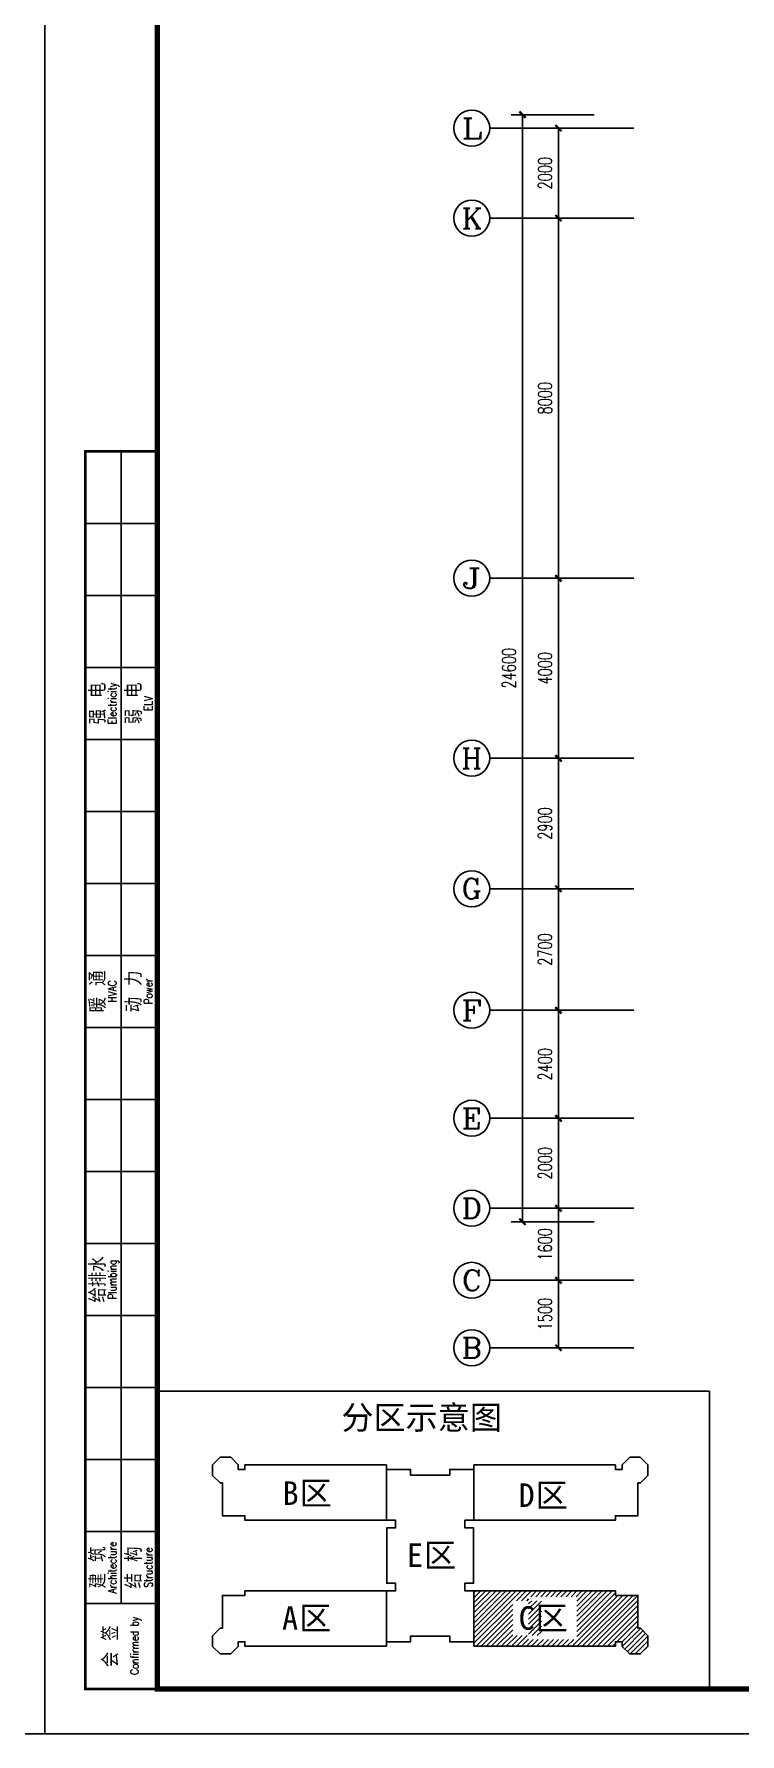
# Model space of a CAD drawing. Extents: x 190999 to 834799, y -200814 to 215286.
# Drawn here: x 428562 to 444244, y -12314 to 25460 of the extents above; entities that cross this region are included whole.
import ezdxf
from ezdxf.enums import TextEntityAlignment as Align

# ---------------------------------------------------------------- set-up
doc = ezdxf.new("R2010")
doc.units = 0
doc.header["$LTSCALE"] = 1000
doc.header["$MEASUREMENT"] = 0
for name, color, linetype in [('AXIS', 3, 'Continuous'), ('AXIS_TEXT', 7, 'Continuous'), ('PUB_HATCH', 250, 'Continuous'), ('图框', 189, 'Continuous'), ('房间名称', 7, 'Continuous')]:
    doc.layers.add(name, color=color, linetype=linetype)
doc.styles.add('_TCH_AXIS', font='COMPLEX', dxfattribs={"bigfont": 'GBCBIG'})
doc.styles.add('COMPLEX', font='COMPLEX')
doc.styles.add('DIM_FONT', font='SIMPLEX', dxfattribs={"width": 0.7, "bigfont": 'GBCBIG'})
doc.styles.add('HT', font='simhei.ttf')
doc.styles.add('TKZ2_tjkts.shx', font='tjromant.shx', dxfattribs={"bigfont": 'tjkts.shx'})
doc.dimstyles.new('DIMN', dxfattribs={"dimtxt": 300, "dimasz": 100, "dimexe": 250, "dimexo": 300, "dimgap": 150, "dimtad": 1, "dimdec": 0, "dimzin": 0, "dimdsep": 46, "dimtxsty": 'DIM_FONT', "dimblk": 'ARCHTICK', "dimcen": 0.09, "dimclrt": 7, "dimazin": 2, "dimtfac": 1, "dimtdec": 0, "dimtix": 1, "dimtmove": 2, "dimatfit": 3, "dimfxl": 0, "dimtolj": 1, "dimtzin": 0, "dimarcsym": 0})

# ---------------------------------------------------------------- blocks, each defined once
blk = doc.blocks.new('TJAD_TK_A0')
at = {"layer": '图框'}
for p, q in [((973, -441.7), (973, 399.3)), ((2162, -441.7), (2162, 399.3)), ((990, -412.7), (990, -156.7)), ((982, -172.7), (998, -172.7)), ((982, -188.7), (998, -188.7)), ((982, -204.7), (998, -204.7)), ((982, -220.7), (998, -220.7)), ((982, -236.7), (998, -236.7)), ((982, -252.7), (998, -252.7)), ((982, -268.7), (998, -268.7)), ((982, -284.7), (998, -284.7)), ((982, -300.7), (998, -300.7)), ((982, -316.7), (998, -316.7)), ((982, -332.7), (998, -332.7)), ((982, -348.7), (998, -348.7)), ((982, -364.7), (998, -364.7)), ((982, -380.7), (998, -380.7)), ((982, -396.7), (998, -396.7)), ((990, -396.7), (990, -412.7)), ((982, -412.7), (998, -412.7)), ((973, -441.7), (2162, -441.7))]:
    blk.add_line(p, q, dxfattribs=at)
at = {"layer": '图框', "const_width": 1.2}
blk.add_lwpolyline([(2152, -431.7), (2152, 389.3), (998, 389.3), (998, -431.7)], close=True, dxfattribs=at)
at = {"layer": '图框', "const_width": 0.6}
blk.add_lwpolyline([(998, -431.7), (982, -431.7), (982, -156.7), (998, -156.7)], dxfattribs=at)
at = {"layer": '图框', "style": 'TKZ2_tjkts.shx', "width": 0.8}
for s, p in [('Electricity', (988.02, -212.7)), ('ELV', (996.02, -212.7)), ('HVAC', (988.02, -276.7)), ('Power', (996.02, -276.7)), ('Plumbing', (988.02, -340.7)), ('Architecture', (988.02, -404.7)), ('Structure', (996.02, -404.7)), ('Confirmed by', (992.95, -422.09))]:
    blk.add_text(s, height=1.8, rotation=90, dxfattribs=at).set_placement(p, align=Align.MIDDLE_CENTER)
at = {"layer": '图框', "style": 'TKZ2_tjkts.shx'}
for s, p in [('强 电', (984.79, -212.7)), ('弱 电', (992.79, -212.7)), ('暖 通', (984.79, -276.7)), ('动 力', (992.79, -276.7)), ('给排水', (984.79, -340.7)), ('建 筑', (984.79, -404.7)), ('结 构', (992.79, -404.7)), ('会 签', (987.62, -422.2))]:
    blk.add_text(s, height=3.6, rotation=90, dxfattribs=at).set_placement(p, align=Align.MIDDLE_CENTER)
blk = doc.blocks.new('_ArchTick')
at = {"const_width": 0.5}
blk.add_lwpolyline([(-0.7, -0.7), (0.7, 0.7)], dxfattribs=at)
blk = doc.blocks.new('*D1209')
at = {"layer": 'AXIS', "color": 0, "lineweight": -2}
for p, q in [((441006, 23367), (439962, 23367)), ((440212, 21367), (440212, 23367)), ((441006, 21367), (439962, 21367))]:
    blk.add_line(p, q, dxfattribs=at)
at = {"layer": 'Defpoints', "color": 0}
for p in [(440212, 23367), (441306, 23367), (441306, 21367)]:
    blk.add_point(p, dxfattribs=at)
at = {"layer": 'AXIS', "color": 0, "lineweight": -2, "xscale": 100, "yscale": 100, "zscale": 100}
for p, rotation in [((440212, 23367), 90), ((440212, 21367), 270)]:
    blk.add_blockref('_ArchTick', p, dxfattribs=dict(at, rotation=rotation))
at = {"layer": 'AXIS', "color": 7, "insert": (439912, 22367), "char_height": 300, "attachment_point": 5, "rotation": 90, "style": 'DIM_FONT'}
blk.add_mtext('\\A1;2000', dxfattribs=at)
blk = doc.blocks.new('*D1210')
at = {"layer": 'AXIS', "color": 0, "lineweight": -2}
for p, q in [((441006, 21367), (439962, 21367)), ((440212, 13367), (440212, 21367)), ((441006, 13367), (439962, 13367))]:
    blk.add_line(p, q, dxfattribs=at)
at = {"layer": 'Defpoints', "color": 0}
for p in [(440212, 21367), (441306, 21367), (441306, 13367)]:
    blk.add_point(p, dxfattribs=at)
at = {"layer": 'AXIS', "color": 0, "lineweight": -2, "xscale": 100, "yscale": 100, "zscale": 100}
for p, rotation in [((440212, 21367), 90), ((440212, 13367), 270)]:
    blk.add_blockref('_ArchTick', p, dxfattribs=dict(at, rotation=rotation))
at = {"layer": 'AXIS', "color": 7, "insert": (439912, 17367), "char_height": 300, "attachment_point": 5, "rotation": 90, "style": 'DIM_FONT'}
blk.add_mtext('\\A1;8000', dxfattribs=at)
blk = doc.blocks.new('*D1211')
at = {"layer": 'AXIS', "color": 0, "lineweight": -2}
for p, q in [((441006, 13367), (439962, 13367)), ((440212, 9367), (440212, 13367)), ((441006, 9367), (439962, 9367))]:
    blk.add_line(p, q, dxfattribs=at)
at = {"layer": 'Defpoints', "color": 0}
for p in [(440212, 13367), (441306, 13367), (441306, 9367)]:
    blk.add_point(p, dxfattribs=at)
at = {"layer": 'AXIS', "color": 0, "lineweight": -2, "xscale": 100, "yscale": 100, "zscale": 100}
for p, rotation in [((440212, 13367), 90), ((440212, 9367), 270)]:
    blk.add_blockref('_ArchTick', p, dxfattribs=dict(at, rotation=rotation))
at = {"layer": 'AXIS', "color": 7, "insert": (439912, 11367), "char_height": 300, "attachment_point": 5, "rotation": 90, "style": 'DIM_FONT'}
blk.add_mtext('\\A1;4000', dxfattribs=at)
blk = doc.blocks.new('*D1212')
at = {"layer": 'AXIS', "color": 0, "lineweight": -2}
for p, q in [((441006, 9367), (439962, 9367)), ((440212, 6467), (440212, 9367)), ((441006, 6467), (439962, 6467))]:
    blk.add_line(p, q, dxfattribs=at)
at = {"layer": 'Defpoints', "color": 0}
for p in [(440212, 9367), (441306, 9367), (441306, 6467)]:
    blk.add_point(p, dxfattribs=at)
at = {"layer": 'AXIS', "color": 0, "lineweight": -2, "xscale": 100, "yscale": 100, "zscale": 100}
for p, rotation in [((440212, 9367), 90), ((440212, 6467), 270)]:
    blk.add_blockref('_ArchTick', p, dxfattribs=dict(at, rotation=rotation))
at = {"layer": 'AXIS', "color": 7, "insert": (439912, 7917), "char_height": 300, "attachment_point": 5, "rotation": 90, "style": 'DIM_FONT'}
blk.add_mtext('\\A1;2900', dxfattribs=at)
blk = doc.blocks.new('*D1213')
at = {"layer": 'AXIS', "color": 0, "lineweight": -2}
for p, q in [((441006, 6467), (439962, 6467)), ((440212, 3767), (440212, 6467)), ((441006, 3767), (439962, 3767))]:
    blk.add_line(p, q, dxfattribs=at)
at = {"layer": 'Defpoints', "color": 0}
for p in [(440212, 6467), (441306, 6467), (441306, 3767)]:
    blk.add_point(p, dxfattribs=at)
at = {"layer": 'AXIS', "color": 0, "lineweight": -2, "xscale": 100, "yscale": 100, "zscale": 100}
for p, rotation in [((440212, 6467), 90), ((440212, 3767), 270)]:
    blk.add_blockref('_ArchTick', p, dxfattribs=dict(at, rotation=rotation))
at = {"layer": 'AXIS', "color": 7, "insert": (439912, 5117), "char_height": 300, "attachment_point": 5, "rotation": 90, "style": 'DIM_FONT'}
blk.add_mtext('\\A1;2700', dxfattribs=at)
blk = doc.blocks.new('*D1214')
at = {"layer": 'AXIS', "color": 0, "lineweight": -2}
for p, q in [((441006, 3767), (439962, 3767)), ((440212, 1367), (440212, 3767)), ((441006, 1367), (439962, 1367))]:
    blk.add_line(p, q, dxfattribs=at)
at = {"layer": 'Defpoints', "color": 0}
for p in [(440212, 3767), (441306, 3767), (441306, 1367)]:
    blk.add_point(p, dxfattribs=at)
at = {"layer": 'AXIS', "color": 0, "lineweight": -2, "xscale": 100, "yscale": 100, "zscale": 100}
for p, rotation in [((440212, 3767), 90), ((440212, 1367), 270)]:
    blk.add_blockref('_ArchTick', p, dxfattribs=dict(at, rotation=rotation))
at = {"layer": 'AXIS', "color": 7, "insert": (439912, 2567), "char_height": 300, "attachment_point": 5, "rotation": 90, "style": 'DIM_FONT'}
blk.add_mtext('\\A1;2400', dxfattribs=at)
blk = doc.blocks.new('*D1215')
at = {"layer": 'AXIS', "color": 0, "lineweight": -2}
for p, q in [((441006, 1367), (439962, 1367)), ((440212, -633), (440212, 1367)), ((441006, -633), (439962, -633))]:
    blk.add_line(p, q, dxfattribs=at)
at = {"layer": 'Defpoints', "color": 0}
for p in [(440212, 1367), (441306, 1367), (441306, -633)]:
    blk.add_point(p, dxfattribs=at)
at = {"layer": 'AXIS', "color": 0, "lineweight": -2, "xscale": 100, "yscale": 100, "zscale": 100}
for p, rotation in [((440212, 1367), 90), ((440212, -633), 270)]:
    blk.add_blockref('_ArchTick', p, dxfattribs=dict(at, rotation=rotation))
at = {"layer": 'AXIS', "color": 7, "insert": (439912, 367), "char_height": 300, "attachment_point": 5, "rotation": 90, "style": 'DIM_FONT'}
blk.add_mtext('\\A1;2000', dxfattribs=at)
blk = doc.blocks.new('*D1216')
at = {"layer": 'AXIS', "color": 0, "lineweight": -2}
for p, q in [((441006, -633), (439962, -633)), ((440212, -2233), (440212, -633)), ((441006, -2233), (439962, -2233))]:
    blk.add_line(p, q, dxfattribs=at)
at = {"layer": 'Defpoints', "color": 0}
for p in [(440212, -633), (441306, -633), (441306, -2233)]:
    blk.add_point(p, dxfattribs=at)
at = {"layer": 'AXIS', "color": 0, "lineweight": -2, "xscale": 100, "yscale": 100, "zscale": 100}
for p, rotation in [((440212, -633), 90), ((440212, -2233), 270)]:
    blk.add_blockref('_ArchTick', p, dxfattribs=dict(at, rotation=rotation))
at = {"layer": 'AXIS', "color": 7, "insert": (439912, -1433), "char_height": 300, "attachment_point": 5, "rotation": 90, "style": 'DIM_FONT'}
blk.add_mtext('\\A1;1600', dxfattribs=at)
blk = doc.blocks.new('*D1217')
at = {"layer": 'AXIS', "color": 0, "lineweight": -2}
for p, q in [((441006, -2233), (439962, -2233)), ((440212, -3733), (440212, -2233)), ((441006, -3733), (439962, -3733))]:
    blk.add_line(p, q, dxfattribs=at)
at = {"layer": 'Defpoints', "color": 0}
for p in [(440212, -2233), (441306, -2233), (441306, -3733)]:
    blk.add_point(p, dxfattribs=at)
at = {"layer": 'AXIS', "color": 0, "lineweight": -2, "xscale": 100, "yscale": 100, "zscale": 100}
for p, rotation in [((440212, -2233), 90), ((440212, -3733), 270)]:
    blk.add_blockref('_ArchTick', p, dxfattribs=dict(at, rotation=rotation))
at = {"layer": 'AXIS', "color": 7, "insert": (439912, -2983), "char_height": 300, "attachment_point": 5, "rotation": 90, "style": 'DIM_FONT'}
blk.add_mtext('\\A1;1500', dxfattribs=at)
blk = doc.blocks.new('*D1218')
at = {"layer": 'AXIS', "color": 0, "lineweight": -2}
for p, q in [((441006, 23667), (439162, 23667)), ((439412, -933), (439412, 23667)), ((441006, -933), (439162, -933))]:
    blk.add_line(p, q, dxfattribs=at)
at = {"layer": 'Defpoints', "color": 0}
for p in [(439412, 23667), (441306, 23667), (441306, -933)]:
    blk.add_point(p, dxfattribs=at)
at = {"layer": 'AXIS', "color": 0, "lineweight": -2, "xscale": 100, "yscale": 100, "zscale": 100}
for p, rotation in [((439412, 23667), 90), ((439412, -933), 270)]:
    blk.add_blockref('_ArchTick', p, dxfattribs=dict(at, rotation=rotation))
at = {"layer": 'AXIS', "color": 7, "insert": (439112, 11367), "char_height": 300, "attachment_point": 5, "rotation": 90, "style": 'DIM_FONT'}
blk.add_mtext('\\A1;24600', dxfattribs=at)
blk = doc.blocks.new('_AXISO')
blk.add_circle((0, 0), 0.5)
at = {"layer": 'AXIS_TEXT', "style": 'COMPLEX', "width": 1.041667}
blk.add_attdef('A', text='', height=0.56, dxfattribs=at).set_placement((-0.25, -0.28), (0.25, -0.28), align=Align.FIT)

msp = doc.modelspace()

# ---------------------------------------------------------------- hatches: boundary and pattern name
at = {"layer": 'PUB_HATCH'}
h = msp.add_hatch(dxfattribs=at)
h.set_pattern_fill('ANSI31', color=256, scale=50, style=0)
h.set_pattern_definition([(45, (-18049.64, 73480.89), (-56.126601, 56.126601), [])])
h.paths.add_polyline_path([(438334.5, -10264.2), (438334.5, -9134.2), (441477, -9134.2), (441477, -9234.2), (441977.1, -9234.2), (441977.1, -9964.2), (442030.2, -9964.2), (442197.1, -10131.1), (442197.1, -10367.2), (442030.1, -10534.2), (441794, -10534.2), (441627, -10367.2), (441627, -10264.2), (441477, -10264.2), (441477, -10364.2), (438334.5, -10364.2)])
edge = h.paths.add_edge_path(flags=16)
edge.add_line((439196.8, -10126.2), (439833.3, -10126.2))
edge.add_line((439833.3, -10126.2), (439833.3, -9350.9))
edge.add_line((439833.3, -9350.9), (439196.8, -9350.9))
edge.add_line((439196.8, -9350.9), (439196.8, -10126.2))
edge.add_line((439545.3, -10214.8), (440618.9, -10214.8))
edge.add_line((440618.9, -10214.8), (440618.9, -9262.2))
edge.add_line((440618.9, -9262.2), (439545.3, -9262.2))
edge.add_line((439545.3, -9262.2), (439545.3, -10214.8))

# ---------------------------------------------------------------- linework, layer by layer
msp.add_lwpolyline([(431298.5, -11313.5), (443564, -11313.5), (443564, -4696), (431298.5, -4696)], close=True)
for points in [[(436389.6, -6434.2), (436389.6, -7564.2), (433247, -7564.2), (433247, -7464.2), (432747, -7464.2), (432747, -6734.2), (432693.9, -6734.2), (432527, -6567.3), (432527, -6331.2), (432694, -6164.2), (432930.1, -6164.2), (433097.1, -6331.2), (433097.1, -6434.2), (433247, -6434.2), (433247, -6334.2), (436389.6, -6334.2), (436389.6, -6434.2)], [(438334.5, -6434.2), (438334.5, -7564.2), (441477, -7564.2), (441477, -7464.2), (441977.1, -7464.2), (441977.1, -6734.2), (442030.2, -6734.2), (442197.1, -6567.3), (442197.1, -6331.2), (442030.1, -6164.2), (441794, -6164.2), (441627, -6331.2), (441627, -6434.2), (441477, -6434.2), (441477, -6334.2), (438334.5, -6334.2), (438334.5, -6434.2)], [(437362.1, -10139.2), (437797, -10139.2), (437797, -10264.2), (438329.5, -10264.2), (438329.5, -10264.2), (438329.5, -9134.2), (438132, -9134.2), (438132, -8964.2), (438327, -8964.2), (438327, -7734.2), (438132, -7734.2), (438132, -7564.2), (438329.5, -7564.2), (438329.5, -6434.2), (437797, -6434.2), (437797, -6559.2), (436927.1, -6559.2), (436927.1, -6434.2), (436394.5, -6434.2), (436394.5, -7564.2), (436592.1, -7564.2), (436592.1, -7734.2), (436397.1, -7734.2), (436397.1, -8964.2), (436592.1, -8964.2), (436592.1, -9134.2), (436394.5, -9134.2), (436394.5, -10264.2), (436394.5, -10264.2), (436927.1, -10264.2), (436927.1, -10139.2), (437362.1, -10139.2)], [(436389.6, -10264.2), (436389.6, -9134.2), (433247, -9134.2), (433247, -9234.2), (432747, -9234.2), (432747, -9964.2), (432693.9, -9964.2), (432527, -10131.1), (432527, -10367.2), (432694, -10534.2), (432930.1, -10534.2), (433097.1, -10367.2), (433097.1, -10264.2), (433247, -10264.2), (433247, -10364.2), (436389.6, -10364.2), (436389.6, -10264.2)], [(438334.5, -10264.2), (438334.5, -9134.2), (441477, -9134.2), (441477, -9234.2), (441977.1, -9234.2), (441977.1, -9964.2), (442030.2, -9964.2), (442197.1, -10131.1), (442197.1, -10367.2), (442030.1, -10534.2), (441794, -10534.2), (441627, -10367.2), (441627, -10264.2), (441477, -10264.2), (441477, -10364.2), (438334.5, -10364.2), (438334.5, -10264.2)]]:
    msp.add_lwpolyline(points)
at = {"layer": 'AXIS'}
for p, q in [((441884.6, 23367.4), (438684.6, 23367.4)), ((441884.6, 21367.4), (438684.6, 21367.4)), ((441884.6, 13367.4), (438684.6, 13367.4)), ((441884.6, 9367.4), (438684.6, 9367.4)), ((441884.6, 6467.4), (438684.6, 6467.4)), ((441884.6, 3767.4), (438684.6, 3767.4)), ((441884.6, 1367.4), (438684.6, 1367.4)), ((441884.6, -632.6), (438684.6, -632.6)), ((441884.6, -2232.6), (438684.6, -2232.6)), ((441884.6, -3732.6), (438684.6, -3732.6))]:
    msp.add_line(p, q, dxfattribs=at)

# ---------------------------------------------------------------- block references
ref = msp.add_blockref('_AXISO', (438284.6, 23367.4), dxfattribs=dict(at, xscale=800, yscale=800, zscale=800))
ref.add_attrib('A', 'L', dxfattribs={"layer": 'AXIS_TEXT', "height": 452.5, "style": '_TCH_AXIS', "width": 1.4}).set_placement((438058.3, 23141.1), (438510.9, 23141.1), align=Align.FIT)
ref = msp.add_blockref('_AXISO', (438284.6, 21367.4), dxfattribs=dict(at, xscale=800, yscale=800, zscale=800))
ref.add_attrib('A', 'K', dxfattribs={"layer": 'AXIS_TEXT', "height": 452.5, "style": '_TCH_AXIS', "width": 1.105263}).set_placement((438058.3, 21141.1), (438510.9, 21141.1), align=Align.FIT)
ref = msp.add_blockref('_AXISO', (438284.6, 13367.4), dxfattribs=dict(at, xscale=800, yscale=800, zscale=800))
ref.add_attrib('A', 'J', dxfattribs={"layer": 'AXIS_TEXT', "height": 452.5, "style": '_TCH_AXIS', "width": 1.909091}).set_placement((438058.3, 13141.1), (438510.9, 13141.1), align=Align.FIT)
ref = msp.add_blockref('_AXISO', (438284.6, 9367.4), dxfattribs=dict(at, xscale=800, yscale=800, zscale=800))
ref.add_attrib('A', 'H', dxfattribs={"layer": 'AXIS_TEXT', "height": 452.5, "style": '_TCH_AXIS', "width": 1.05}).set_placement((438058.3, 9141.1), (438510.9, 9141.1), align=Align.FIT)
ref = msp.add_blockref('_AXISO', (438284.6, 6467.4), dxfattribs=dict(at, xscale=800, yscale=800, zscale=800))
ref.add_attrib('A', 'G', dxfattribs={"layer": 'AXIS_TEXT', "height": 452.5, "style": '_TCH_AXIS', "width": 1.166667}).set_placement((438058.3, 6241.1), (438510.9, 6241.1), align=Align.FIT)
ref = msp.add_blockref('_AXISO', (438284.6, 3767.4), dxfattribs=dict(at, xscale=800, yscale=800, zscale=800))
ref.add_attrib('A', 'F', dxfattribs={"layer": 'AXIS_TEXT', "height": 452.5, "style": '_TCH_AXIS', "width": 1.3125}).set_placement((438058.3, 3541.1), (438510.9, 3541.1), align=Align.FIT)
ref = msp.add_blockref('_AXISO', (438284.6, 1367.4), dxfattribs=dict(at, xscale=800, yscale=800, zscale=800))
ref.add_attrib('A', 'E', dxfattribs={"layer": 'AXIS_TEXT', "height": 452.5, "style": '_TCH_AXIS', "width": 1.3125}).set_placement((438058.3, 1141.1), (438510.9, 1141.1), align=Align.FIT)
ref = msp.add_blockref('_AXISO', (438284.6, -632.6), dxfattribs=dict(at, xscale=800, yscale=800, zscale=800))
ref.add_attrib('A', 'D', dxfattribs={"layer": 'AXIS_TEXT', "height": 452.5, "style": '_TCH_AXIS', "width": 1.235294}).set_placement((438058.3, -858.9), (438510.9, -858.9), align=Align.FIT)
ref = msp.add_blockref('_AXISO', (438284.6, -2232.6), dxfattribs=dict(at, xscale=800, yscale=800, zscale=800))
ref.add_attrib('A', 'C', dxfattribs={"layer": 'AXIS_TEXT', "height": 452.5, "style": '_TCH_AXIS', "width": 1.4}).set_placement((438058.3, -2458.9), (438510.9, -2458.9), align=Align.FIT)
ref = msp.add_blockref('_AXISO', (438284.6, -3732.6), dxfattribs=dict(at, xscale=800, yscale=800, zscale=800))
ref.add_attrib('A', 'B', dxfattribs={"layer": 'AXIS_TEXT', "height": 452.5, "style": '_TCH_AXIS', "width": 1.235294}).set_placement((438058.3, -3958.9), (438510.9, -3958.9), align=Align.FIT)
at = {"layer": '图框', "xscale": 100, "yscale": 100, "zscale": 100}
for p in [(212598.6, 31856.8), (331498.6, 31856.8)]:
    msp.add_blockref('TJAD_TK_A0', p, dxfattribs=at)

# ---------------------------------------------------------------- texts
at = {"layer": '房间名称', "style": 'HT'}
for s, height, p in [('分区示意图', 522.78, (435389.8, -5543.7)), ('B', 522.8, (434084, -7222.5)), ('区', 522.8, (434462.1, -7222.5)), ('D', 522.8, (439326, -7267.7)), ('区', 522.8, (439704.1, -7267.7)), ('E', 522.8, (436846, -8601.5)), ('区', 522.8, (437224.1, -8601.5)), ('区', 522.8, (434450.3, -9998.8)), ('区', 522.8, (439704.1, -9996.9)), ('A', 522.8, (434072.2, -9998.8)), ('C', 522.8, (439326, -9996.9))]:
    msp.add_text(s, height=height, dxfattribs=at).set_placement(p)

# ---------------------------------------------------------------- dimensions: what is measured, and where the dimension line sits
at = {"layer": 'AXIS'}
for p1, p2, distance, picture, middle in [((441306.1, -932.6), (441306.1, 23667.4), 1894.4, '*D1218', (439111.6, 11367.4)), ((441306.1, 21367.4), (441306.1, 23367.4), 1094.4, '*D1209', (439911.6, 22367.4)), ((441306.1, 13367.4), (441306.1, 21367.4), 1094.4, '*D1210', (439911.6, 17367.4)), ((441306.1, 9367.4), (441306.1, 13367.4), 1094.4, '*D1211', (439911.6, 11367.4)), ((441306.1, 6467.4), (441306.1, 9367.4), 1094.4, '*D1212', (439911.6, 7917.4)), ((441306.1, 3767.4), (441306.1, 6467.4), 1094.4, '*D1213', (439911.6, 5117.4)), ((441306.1, 1367.4), (441306.1, 3767.4), 1094.4, '*D1214', (439911.6, 2567.4)), ((441306.1, -632.6), (441306.1, 1367.4), 1094.4, '*D1215', (439911.6, 367.4)), ((441306.1, -2232.6), (441306.1, -632.6), 1094.4, '*D1216', (439911.6, -1432.6)), ((441306.1, -3732.6), (441306.1, -2232.6), 1094.4, '*D1217', (439911.6, -2982.6))]:
    dim = msp.add_aligned_dim(p1=p1, p2=p2, distance=distance, dimstyle='DIMN', dxfattribs=at)
    dim.commit()
    dim.dimension.update_dxf_attribs({"geometry": picture, "text_midpoint": middle})

doc.saveas('drawing.dxf')
